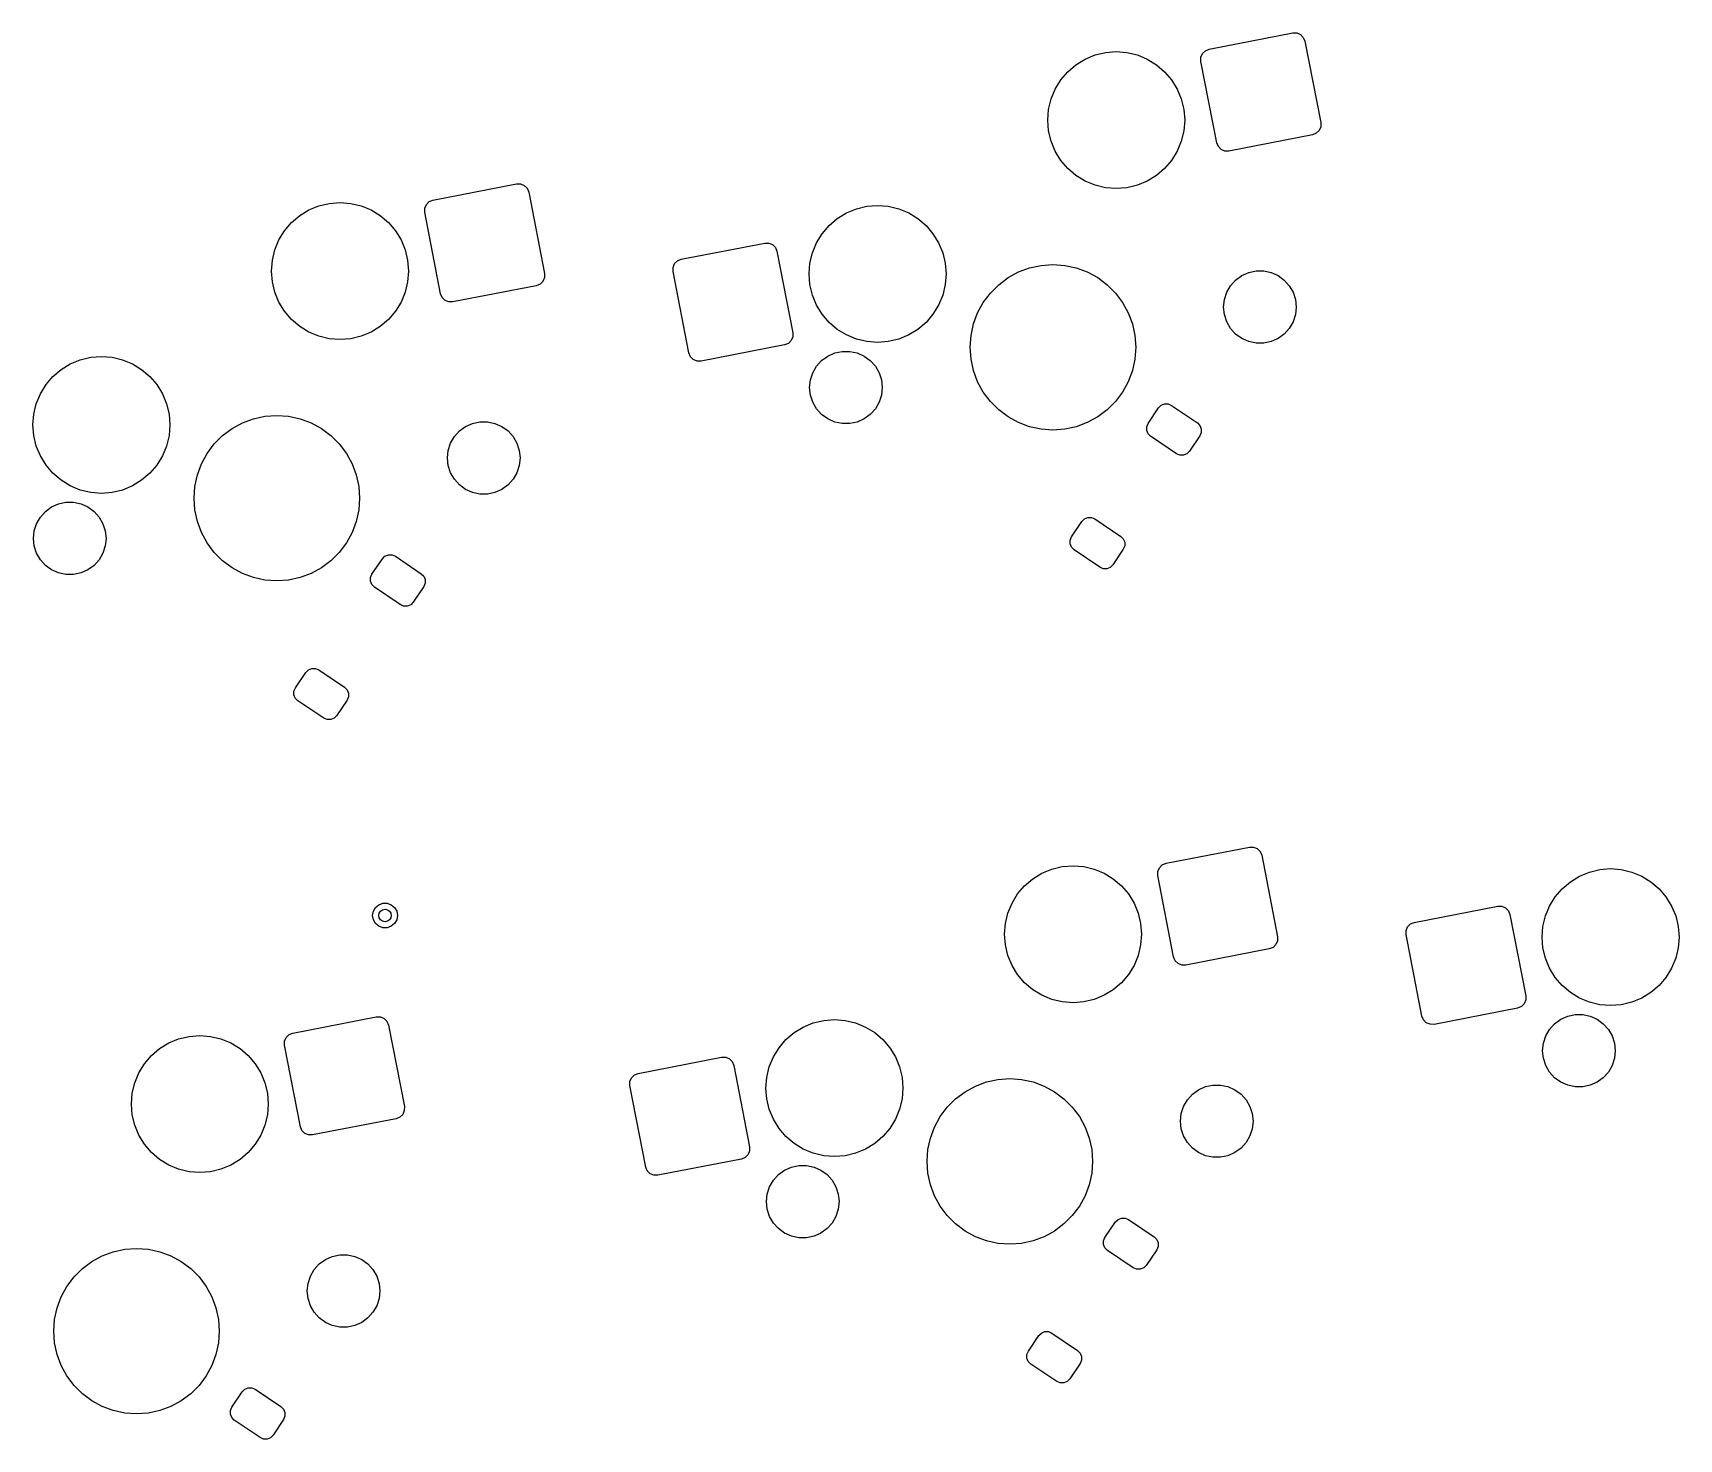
# Model space of a CAD drawing. Extents: x 101 to 518, y -308 to -134.
# Drawn here: x 349.93 to 389.59, y -274.31 to -240.44 of the extents above; entities that cross this region are included whole.
import ezdxf

# ---------------------------------------------------------------- set-up
doc = ezdxf.new("R2010")
doc.units = 0
doc.layers.add('BLACK', color=7, linetype='CONTINUOUS')

msp = doc.modelspace()

# ---------------------------------------------------------------- linework, layer by layer
at = {"layer": 'BLACK', "linetype": 'CONTINUOUS'}
for p, q in [((378.265058, -240.829944), (380.277394, -240.438786)), ((380.277394, -240.438786), (380.374938, -240.439211)), ((380.374938, -240.439211), (380.464894, -240.476933)), ((380.464894, -240.476933), (380.533567, -240.546208)), ((380.533567, -240.546208), (380.570503, -240.63649)), ((380.570503, -240.63649), (380.952121, -242.599745)), ((375.055114, -241.203893), (375.275876, -241.06861)), ((375.275876, -241.06861), (375.515082, -240.969528)), ((375.515082, -240.969528), (375.766843, -240.909085)), ((375.766843, -240.909085), (376.02496, -240.888771)), ((376.02496, -240.888771), (376.283077, -240.909085)), ((376.283077, -240.909085), (376.534838, -240.969528)), ((376.534838, -240.969528), (376.774044, -241.06861)), ((376.774044, -241.06861), (376.994806, -241.203893)), ((378.067353, -241.123053), (378.067779, -241.025509)), ((378.448971, -243.086308), (378.067353, -241.123053)), ((378.067779, -241.025509), (378.1055, -240.935553)), ((378.1055, -240.935553), (378.174776, -240.866879)), ((378.174776, -240.866879), (378.265058, -240.829944)), ((374.690082, -241.568925), (374.858234, -241.372045)), ((374.858234, -241.372045), (375.055114, -241.203893)), ((376.994806, -241.203893), (377.191686, -241.372045)), ((377.191686, -241.372045), (377.359838, -241.568925)), ((374.455717, -242.028893), (374.554799, -241.789687)), ((374.554799, -241.789687), (374.690082, -241.568925)), ((377.359838, -241.568925), (377.495121, -241.789687)), ((377.495121, -241.789687), (377.594203, -242.028893)), ((374.37496, -242.538771), (374.395274, -242.280654)), ((374.395274, -242.280654), (374.455717, -242.028893)), ((377.594203, -242.028893), (377.654646, -242.280654)), ((377.654646, -242.280654), (377.67496, -242.538771)), ((374.395274, -242.796888), (374.37496, -242.538771)), ((377.67496, -242.538771), (377.654646, -242.796888)), ((380.951695, -242.697289), (380.913974, -242.787245)), ((380.952121, -242.599745), (380.951695, -242.697289)), ((374.455717, -243.048649), (374.395274, -242.796888)), ((374.554799, -243.287855), (374.455717, -243.048649)), ((377.594203, -243.048649), (377.495121, -243.287855)), ((377.654646, -242.796888), (377.594203, -243.048649)), ((378.485907, -243.17659), (378.448971, -243.086308)), ((380.754416, -242.892854), (378.74208, -243.284012)), ((380.844698, -242.855919), (380.754416, -242.892854)), ((380.913974, -242.787245), (380.844698, -242.855919)), ((374.690082, -243.508617), (374.554799, -243.287855)), ((374.858234, -243.705497), (374.690082, -243.508617)), ((377.359838, -243.508617), (377.191686, -243.705497)), ((377.495121, -243.287855), (377.359838, -243.508617)), ((378.55458, -243.245865), (378.485907, -243.17659)), ((378.644536, -243.283587), (378.55458, -243.245865)), ((378.74208, -243.284012), (378.644536, -243.283587)), ((375.055114, -243.873649), (374.858234, -243.705497)), ((375.275876, -244.008932), (375.055114, -243.873649)), ((376.994806, -243.873649), (376.774044, -244.008932)), ((377.191686, -243.705497), (376.994806, -243.873649)), ((359.565061, -244.464856), (361.577397, -244.073698)), ((361.577397, -244.073698), (361.674941, -244.074123)), ((361.674941, -244.074123), (361.764897, -244.111845)), ((361.764897, -244.111845), (361.83357, -244.18112)), ((361.83357, -244.18112), (361.870506, -244.271402)), ((361.870506, -244.271402), (362.252124, -246.234657)), ((375.515082, -244.108014), (375.275876, -244.008932)), ((375.766843, -244.168457), (375.515082, -244.108014)), ((376.02496, -244.188771), (375.766843, -244.168457)), ((376.283077, -244.168457), (376.02496, -244.188771)), ((376.534838, -244.108014), (376.283077, -244.168457)), ((376.774044, -244.008932), (376.534838, -244.108014)), ((356.575879, -244.703522), (356.815085, -244.60444)), ((356.815085, -244.60444), (357.066846, -244.543997)), ((357.066846, -244.543997), (357.324963, -244.523683)), ((357.324963, -244.523683), (357.58308, -244.543997)), ((357.58308, -244.543997), (357.834841, -244.60444)), ((357.834841, -244.60444), (358.074047, -244.703522)), ((359.367356, -244.757965), (359.367782, -244.660421)), ((359.367782, -244.660421), (359.405503, -244.570465)), ((359.405503, -244.570465), (359.474779, -244.501791)), ((359.474779, -244.501791), (359.565061, -244.464856)), ((369.527199, -244.77358), (369.766405, -244.674498)), ((369.766405, -244.674498), (370.018166, -244.614055)), ((370.018166, -244.614055), (370.276283, -244.593741)), ((370.276283, -244.593741), (370.5344, -244.614055)), ((370.5344, -244.614055), (370.786161, -244.674498)), ((370.786161, -244.674498), (371.025367, -244.77358)), ((355.990085, -245.203837), (356.158237, -245.006957)), ((356.158237, -245.006957), (356.355117, -244.838805)), ((356.355117, -244.838805), (356.575879, -244.703522)), ((358.074047, -244.703522), (358.294809, -244.838805)), ((358.294809, -244.838805), (358.491689, -245.006957)), ((358.491689, -245.006957), (358.659841, -245.203837)), ((359.748974, -246.72122), (359.367356, -244.757965)), ((368.941405, -245.273895), (369.109557, -245.077015)), ((369.109557, -245.077015), (369.306437, -244.908863)), ((369.306437, -244.908863), (369.527199, -244.77358)), ((371.025367, -244.77358), (371.246129, -244.908863)), ((371.246129, -244.908863), (371.443009, -245.077015)), ((371.443009, -245.077015), (371.611161, -245.273895)), ((355.75572, -245.663805), (355.854802, -245.424599)), ((355.854802, -245.424599), (355.990085, -245.203837)), ((358.659841, -245.203837), (358.795124, -245.424599)), ((358.795124, -245.424599), (358.894206, -245.663805)), ((368.70704, -245.733863), (368.806122, -245.494657)), ((368.806122, -245.494657), (368.941405, -245.273895)), ((371.611161, -245.273895), (371.746444, -245.494657)), ((371.746444, -245.494657), (371.845526, -245.733863)), ((355.695277, -245.915566), (355.75572, -245.663805)), ((358.894206, -245.663805), (358.954649, -245.915566)), ((365.456545, -245.926593), (365.546827, -245.889658)), ((365.546827, -245.889658), (367.559163, -245.4985)), ((367.559163, -245.4985), (367.656707, -245.498925)), ((367.656707, -245.498925), (367.746663, -245.536647)), ((367.746663, -245.536647), (367.815336, -245.605922)), ((367.815336, -245.605922), (367.852272, -245.696204)), ((367.852272, -245.696204), (368.23389, -247.659459)), ((368.646597, -245.985624), (368.70704, -245.733863)), ((371.845526, -245.733863), (371.905969, -245.985624)), ((355.674963, -246.173683), (355.695277, -245.915566)), ((355.695277, -246.4318), (355.674963, -246.173683)), ((358.954649, -245.915566), (358.974963, -246.173683)), ((358.974963, -246.173683), (358.954649, -246.4318)), ((362.252124, -246.234657), (362.251698, -246.332201)), ((365.349122, -246.182767), (365.349548, -246.085223)), ((365.73074, -248.146022), (365.349122, -246.182767)), ((365.349548, -246.085223), (365.387269, -245.995267)), ((365.387269, -245.995267), (365.456545, -245.926593)), ((368.626283, -246.243741), (368.646597, -245.985624)), ((368.646597, -246.501858), (368.626283, -246.243741)), ((371.905969, -245.985624), (371.926283, -246.243741)), ((371.926283, -246.243741), (371.905969, -246.501858)), ((373.422953, -246.332717), (373.672641, -246.196377)), ((373.672641, -246.196377), (373.93919, -246.096959)), ((373.93919, -246.096959), (374.217175, -246.036487)), ((374.217175, -246.036487), (374.500937, -246.016192)), ((374.500937, -246.016192), (374.784699, -246.036487)), ((374.784699, -246.036487), (375.062684, -246.096959)), ((375.062684, -246.096959), (375.329233, -246.196377)), ((375.329233, -246.196377), (375.578921, -246.332717)), ((378.902114, -246.39053), (379.050103, -246.28301)), ((379.050103, -246.28301), (379.217213, -246.208608)), ((379.217213, -246.208608), (379.396141, -246.170575)), ((379.396141, -246.170575), (379.579065, -246.170575)), ((379.579065, -246.170575), (379.757993, -246.208608)), ((379.757993, -246.208608), (379.925103, -246.28301)), ((379.925103, -246.28301), (380.073092, -246.39053)), ((355.75572, -246.683561), (355.695277, -246.4318)), ((355.854802, -246.922767), (355.75572, -246.683561)), ((358.894206, -246.683561), (358.795124, -246.922767)), ((358.954649, -246.4318), (358.894206, -246.683561)), ((362.054419, -246.527766), (360.042083, -246.918924)), ((362.144701, -246.490831), (362.054419, -246.527766)), ((362.213977, -246.422157), (362.144701, -246.490831)), ((362.251698, -246.332201), (362.213977, -246.422157)), ((368.70704, -246.753619), (368.646597, -246.501858)), ((371.905969, -246.501858), (371.845526, -246.753619)), ((372.994048, -246.704365), (373.19521, -246.503203)), ((373.19521, -246.503203), (373.422953, -246.332717)), ((375.578921, -246.332717), (375.806664, -246.503203)), ((375.806664, -246.503203), (376.007826, -246.704365)), ((378.688251, -246.684887), (378.779713, -246.52647)), ((378.779713, -246.52647), (378.902114, -246.39053)), ((380.073092, -246.39053), (380.195493, -246.52647)), ((380.195493, -246.52647), (380.286955, -246.684887)), ((355.990085, -247.143529), (355.854802, -246.922767)), ((358.795124, -246.922767), (358.659841, -247.143529)), ((359.78591, -246.811502), (359.748974, -246.72122)), ((359.854583, -246.880777), (359.78591, -246.811502)), ((359.944539, -246.918499), (359.854583, -246.880777)), ((360.042083, -246.918924), (359.944539, -246.918499)), ((368.806122, -246.992825), (368.70704, -246.753619)), ((368.941405, -247.213587), (368.806122, -246.992825)), ((371.746444, -246.992825), (371.611161, -247.213587)), ((371.845526, -246.753619), (371.746444, -246.992825)), ((372.687222, -247.181796), (372.823562, -246.932108)), ((372.823562, -246.932108), (372.994048, -246.704365)), ((376.007826, -246.704365), (376.178312, -246.932108)), ((376.178312, -246.932108), (376.314652, -247.181796)), ((378.612603, -247.040782), (378.631724, -246.858859)), ((378.631724, -247.222705), (378.612603, -247.040782)), ((378.631724, -246.858859), (378.688251, -246.684887)), ((380.286955, -246.684887), (380.343482, -246.858859)), ((380.343482, -246.858859), (380.362603, -247.040782)), ((380.362603, -247.040782), (380.343482, -247.222705)), ((356.158237, -247.340409), (355.990085, -247.143529)), ((356.355117, -247.508561), (356.158237, -247.340409)), ((358.491689, -247.340409), (358.294809, -247.508561)), ((358.659841, -247.143529), (358.491689, -247.340409)), ((369.109557, -247.410467), (368.941405, -247.213587)), ((369.306437, -247.578619), (369.109557, -247.410467)), ((371.443009, -247.410467), (371.246129, -247.578619)), ((371.611161, -247.213587), (371.443009, -247.410467)), ((372.527332, -247.72633), (372.587804, -247.448345)), ((372.587804, -247.448345), (372.687222, -247.181796)), ((376.314652, -247.181796), (376.41407, -247.448345)), ((376.41407, -247.448345), (376.474542, -247.72633)), ((378.688251, -247.396677), (378.631724, -247.222705)), ((378.779713, -247.555094), (378.688251, -247.396677)), ((380.286955, -247.396677), (380.195493, -247.555094)), ((380.343482, -247.222705), (380.286955, -247.396677)), ((356.575879, -247.643844), (356.355117, -247.508561)), ((356.815085, -247.742926), (356.575879, -247.643844)), ((357.066846, -247.803369), (356.815085, -247.742926)), ((357.324963, -247.823683), (357.066846, -247.803369)), ((357.58308, -247.803369), (357.324963, -247.823683)), ((357.834841, -247.742926), (357.58308, -247.803369)), ((358.074047, -247.643844), (357.834841, -247.742926)), ((358.294809, -247.508561), (358.074047, -247.643844)), ((368.195743, -247.846959), (368.126467, -247.915633)), ((368.233464, -247.757003), (368.195743, -247.846959)), ((368.23389, -247.659459), (368.233464, -247.757003)), ((369.527199, -247.713902), (369.306437, -247.578619)), ((369.766405, -247.812984), (369.527199, -247.713902)), ((370.018166, -247.873427), (369.766405, -247.812984)), ((370.276283, -247.893741), (370.018166, -247.873427)), ((370.5344, -247.873427), (370.276283, -247.893741)), ((370.786161, -247.812984), (370.5344, -247.873427)), ((371.025367, -247.713902), (370.786161, -247.812984)), ((371.246129, -247.578619), (371.025367, -247.713902)), ((372.507037, -248.010092), (372.527332, -247.72633)), ((376.474542, -247.72633), (376.494837, -248.010092)), ((378.902114, -247.691034), (378.779713, -247.555094)), ((379.050103, -247.798554), (378.902114, -247.691034)), ((379.217213, -247.872956), (379.050103, -247.798554)), ((379.396141, -247.910989), (379.217213, -247.872956)), ((379.757993, -247.872956), (379.579065, -247.910989)), ((379.925103, -247.798554), (379.757993, -247.872956)), ((380.073092, -247.691034), (379.925103, -247.798554)), ((380.195493, -247.555094), (380.073092, -247.691034)), ((351.066408, -248.30941), (351.318169, -248.248967)), ((351.318169, -248.248967), (351.576286, -248.228653)), ((351.576286, -248.228653), (351.834403, -248.248967)), ((351.834403, -248.248967), (352.086164, -248.30941)), ((365.767676, -248.236304), (365.73074, -248.146022)), ((365.836349, -248.305579), (365.767676, -248.236304)), ((368.036185, -247.952568), (366.023849, -248.343726)), ((368.126467, -247.915633), (368.036185, -247.952568)), ((368.928782, -248.32915), (369.076771, -248.22163)), ((369.076771, -248.22163), (369.243881, -248.147228)), ((369.243881, -248.147228), (369.422809, -248.109195)), ((369.422809, -248.109195), (369.605733, -248.109195)), ((369.605733, -248.109195), (369.784661, -248.147228)), ((369.784661, -248.147228), (369.951771, -248.22163)), ((369.951771, -248.22163), (370.09976, -248.32915)), ((372.527332, -248.293854), (372.507037, -248.010092)), ((376.494837, -248.010092), (376.474542, -248.293854)), ((379.579065, -247.910989), (379.396141, -247.910989)), ((350.40956, -248.711927), (350.60644, -248.543775)), ((350.60644, -248.543775), (350.827202, -248.408492)), ((350.827202, -248.408492), (351.066408, -248.30941)), ((352.086164, -248.30941), (352.32537, -248.408492)), ((352.32537, -248.408492), (352.546132, -248.543775)), ((352.546132, -248.543775), (352.743012, -248.711927)), ((365.926305, -248.343301), (365.836349, -248.305579)), ((366.023849, -248.343726), (365.926305, -248.343301)), ((368.658392, -248.797479), (368.714919, -248.623507)), ((368.714919, -248.623507), (368.806381, -248.46509)), ((368.806381, -248.46509), (368.928782, -248.32915)), ((370.09976, -248.32915), (370.222161, -248.46509)), ((370.222161, -248.46509), (370.313623, -248.623507)), ((370.313623, -248.623507), (370.37015, -248.797479)), ((372.587804, -248.571839), (372.527332, -248.293854)), ((372.687222, -248.838388), (372.587804, -248.571839)), ((376.41407, -248.571839), (376.314652, -248.838388)), ((376.474542, -248.293854), (376.41407, -248.571839)), ((350.106125, -249.129569), (350.241408, -248.908807)), ((350.241408, -248.908807), (350.40956, -248.711927)), ((352.743012, -248.711927), (352.911164, -248.908807)), ((352.911164, -248.908807), (353.046447, -249.129569)), ((368.639271, -248.979402), (368.658392, -248.797479)), ((368.658392, -249.161325), (368.639271, -248.979402)), ((370.37015, -248.797479), (370.389271, -248.979402)), ((370.389271, -248.979402), (370.37015, -249.161325)), ((372.823562, -249.088076), (372.687222, -248.838388)), ((376.314652, -248.838388), (376.178312, -249.088076)), ((349.9466, -249.620536), (350.007043, -249.368775)), ((350.007043, -249.368775), (350.106125, -249.129569)), ((353.046447, -249.129569), (353.145529, -249.368775)), ((353.145529, -249.368775), (353.205972, -249.620536)), ((368.714919, -249.335297), (368.658392, -249.161325)), ((368.806381, -249.493714), (368.714919, -249.335297)), ((370.313623, -249.335297), (370.222161, -249.493714)), ((370.37015, -249.161325), (370.313623, -249.335297)), ((372.994048, -249.315819), (372.823562, -249.088076)), ((373.19521, -249.516981), (372.994048, -249.315819)), ((376.007826, -249.315819), (375.806664, -249.516981)), ((376.178312, -249.088076), (376.007826, -249.315819)), ((377.046244, -249.469204), (377.108592, -249.407398)), ((377.108592, -249.407398), (377.189845, -249.374156)), ((377.189845, -249.374156), (377.277635, -249.374539)), ((377.277635, -249.374539), (377.358596, -249.408489)), ((377.358596, -249.408489), (377.980374, -249.827883)), ((349.926286, -249.878653), (349.9466, -249.620536)), ((353.205972, -249.620536), (353.226286, -249.878653)), ((354.722956, -249.967629), (354.972644, -249.831289)), ((354.972644, -249.831289), (355.239193, -249.731871)), ((355.239193, -249.731871), (355.517178, -249.671399)), ((355.517178, -249.671399), (355.80094, -249.651104)), ((355.80094, -249.651104), (356.084702, -249.671399)), ((356.084702, -249.671399), (356.362687, -249.731871)), ((356.362687, -249.731871), (356.629236, -249.831289)), ((356.629236, -249.831289), (356.878924, -249.967629)), ((360.350106, -249.917922), (360.517216, -249.84352)), ((360.517216, -249.84352), (360.696144, -249.805487)), ((360.696144, -249.805487), (360.879068, -249.805487)), ((360.879068, -249.805487), (361.057996, -249.84352)), ((361.057996, -249.84352), (361.225106, -249.917922)), ((368.928782, -249.629654), (368.806381, -249.493714)), ((369.076771, -249.737174), (368.928782, -249.629654)), ((369.243881, -249.811576), (369.076771, -249.737174)), ((369.422809, -249.849609), (369.243881, -249.811576)), ((369.605733, -249.849609), (369.422809, -249.849609)), ((369.784661, -249.811576), (369.605733, -249.849609)), ((369.951771, -249.737174), (369.784661, -249.811576)), ((370.09976, -249.629654), (369.951771, -249.737174)), ((370.222161, -249.493714), (370.09976, -249.629654)), ((373.422953, -249.687467), (373.19521, -249.516981)), ((373.672641, -249.823807), (373.422953, -249.687467)), ((373.93919, -249.923225), (373.672641, -249.823807)), ((375.329233, -249.823807), (375.062684, -249.923225)), ((375.578921, -249.687467), (375.329233, -249.823807)), ((375.806664, -249.516981), (375.578921, -249.687467)), ((376.760657, -249.923231), (376.794607, -249.842271)), ((376.794607, -249.842271), (377.046244, -249.469204)), ((377.980374, -249.827883), (378.04218, -249.890231)), ((349.9466, -250.13677), (349.926286, -249.878653)), ((350.007043, -250.388531), (349.9466, -250.13677)), ((353.205972, -250.13677), (353.145529, -250.388531)), ((353.226286, -249.878653), (353.205972, -250.13677)), ((354.294051, -250.339277), (354.495213, -250.138115)), ((354.495213, -250.138115), (354.722956, -249.967629)), ((356.878924, -249.967629), (357.106667, -250.138115)), ((357.106667, -250.138115), (357.307829, -250.339277)), ((359.988254, -250.319799), (360.079716, -250.161382)), ((360.079716, -250.161382), (360.202117, -250.025442)), ((360.202117, -250.025442), (360.350106, -249.917922)), ((361.225106, -249.917922), (361.373095, -250.025442)), ((361.373095, -250.025442), (361.495496, -250.161382)), ((361.495496, -250.161382), (361.586958, -250.319799)), ((374.217175, -249.983697), (373.93919, -249.923225)), ((374.500937, -250.003992), (374.217175, -249.983697)), ((374.784699, -249.983697), (374.500937, -250.003992)), ((375.062684, -249.923225), (374.784699, -249.983697)), ((376.760274, -250.011021), (376.760657, -249.923231)), ((376.793516, -250.092275), (376.760274, -250.011021)), ((376.855322, -250.154623), (376.793516, -250.092275)), ((377.4771, -250.574017), (376.855322, -250.154623)), ((378.041089, -250.140235), (377.789452, -250.513302)), ((378.075039, -250.059275), (378.041089, -250.140235)), ((378.04218, -249.890231), (378.075422, -249.971485)), ((378.075422, -249.971485), (378.075039, -250.059275)), ((350.106125, -250.627737), (350.007043, -250.388531)), ((350.241408, -250.848499), (350.106125, -250.627737)), ((353.046447, -250.627737), (352.911164, -250.848499)), ((353.145529, -250.388531), (353.046447, -250.627737)), ((353.987225, -250.816708), (354.123565, -250.56702)), ((354.123565, -250.56702), (354.294051, -250.339277)), ((357.307829, -250.339277), (357.478315, -250.56702)), ((357.478315, -250.56702), (357.614655, -250.816708)), ((359.912606, -250.675694), (359.931727, -250.493771)), ((359.931727, -250.493771), (359.988254, -250.319799)), ((361.586958, -250.319799), (361.643485, -250.493771)), ((361.643485, -250.493771), (361.662606, -250.675694)), ((377.558061, -250.607967), (377.4771, -250.574017)), ((377.645851, -250.60835), (377.558061, -250.607967)), ((377.727104, -250.575108), (377.645851, -250.60835)), ((377.789452, -250.513302), (377.727104, -250.575108)), ((350.40956, -251.045379), (350.241408, -250.848499)), ((350.60644, -251.213531), (350.40956, -251.045379)), ((352.743012, -251.045379), (352.546132, -251.213531)), ((352.911164, -250.848499), (352.743012, -251.045379)), ((353.887807, -251.083257), (353.987225, -250.816708)), ((357.614655, -250.816708), (357.714073, -251.083257)), ((359.931727, -250.857617), (359.912606, -250.675694)), ((359.988254, -251.031589), (359.931727, -250.857617)), ((360.079716, -251.190006), (359.988254, -251.031589)), ((361.586958, -251.031589), (361.495496, -251.190006)), ((361.643485, -250.857617), (361.586958, -251.031589)), ((361.662606, -250.675694), (361.643485, -250.857617)), ((350.827202, -251.348814), (350.60644, -251.213531)), ((351.066408, -251.447896), (350.827202, -251.348814)), ((352.32537, -251.348814), (352.086164, -251.447896)), ((352.546132, -251.213531), (352.32537, -251.348814)), ((353.80704, -251.645004), (353.827335, -251.361242)), ((353.827335, -251.361242), (353.887807, -251.083257)), ((357.714073, -251.083257), (357.774545, -251.361242)), ((357.774545, -251.361242), (357.79484, -251.645004)), ((360.202117, -251.325946), (360.079716, -251.190006)), ((360.350106, -251.433466), (360.202117, -251.325946)), ((360.517216, -251.507868), (360.350106, -251.433466)), ((361.225106, -251.433466), (361.057996, -251.507868)), ((361.373095, -251.325946), (361.225106, -251.433466)), ((361.495496, -251.190006), (361.373095, -251.325946)), ((350.376774, -251.856542), (350.543884, -251.78214)), ((350.543884, -251.78214), (350.722812, -251.744107)), ((350.722812, -251.744107), (350.905736, -251.744107)), ((350.905736, -251.744107), (351.084664, -251.78214)), ((351.318169, -251.508339), (351.066408, -251.447896)), ((351.084664, -251.78214), (351.251774, -251.856542)), ((351.576286, -251.528653), (351.318169, -251.508339)), ((351.834403, -251.508339), (351.576286, -251.528653)), ((352.086164, -251.447896), (351.834403, -251.508339)), ((353.827335, -251.928766), (353.80704, -251.645004)), ((357.79484, -251.645004), (357.774545, -251.928766)), ((360.696144, -251.545901), (360.517216, -251.507868)), ((360.879068, -251.545901), (360.696144, -251.545901)), ((361.057996, -251.507868), (360.879068, -251.545901)), ((350.014922, -252.258419), (350.106384, -252.100002)), ((350.106384, -252.100002), (350.228785, -251.964062)), ((350.228785, -251.964062), (350.376774, -251.856542)), ((351.251774, -251.856542), (351.399763, -251.964062)), ((351.399763, -251.964062), (351.522164, -252.100002)), ((351.522164, -252.100002), (351.613626, -252.258419)), ((353.887807, -252.206751), (353.827335, -251.928766)), ((353.987225, -252.4733), (353.887807, -252.206751)), ((357.714073, -252.206751), (357.614655, -252.4733)), ((357.774545, -251.928766), (357.714073, -252.206751)), ((374.949271, -252.578095), (375.200908, -252.205028)), ((375.200908, -252.205028), (375.263256, -252.143222)), ((375.263256, -252.143222), (375.344509, -252.10998)), ((375.344509, -252.10998), (375.432299, -252.110363)), ((375.432299, -252.110363), (375.51326, -252.144313)), ((375.51326, -252.144313), (376.135038, -252.563707)), ((349.939274, -252.614314), (349.958395, -252.432391)), ((349.958395, -252.796237), (349.939274, -252.614314)), ((349.958395, -252.432391), (350.014922, -252.258419)), ((351.613626, -252.258419), (351.670153, -252.432391)), ((351.670153, -252.432391), (351.689274, -252.614314)), ((351.689274, -252.614314), (351.670153, -252.796237)), ((354.123565, -252.722988), (353.987225, -252.4733)), ((357.614655, -252.4733), (357.478315, -252.722988)), ((374.915321, -252.659055), (374.949271, -252.578095)), ((376.135038, -252.563707), (376.196844, -252.626055)), ((376.196844, -252.626055), (376.230086, -252.707309)), ((350.014922, -252.970209), (349.958395, -252.796237)), ((350.106384, -253.128626), (350.014922, -252.970209)), ((351.613626, -252.970209), (351.522164, -253.128626)), ((351.670153, -252.796237), (351.613626, -252.970209)), ((354.294051, -252.950731), (354.123565, -252.722988)), ((354.495213, -253.151893), (354.294051, -252.950731)), ((357.307829, -252.950731), (357.106667, -253.151893)), ((357.478315, -252.722988), (357.307829, -252.950731)), ((358.408594, -253.042309), (358.489847, -253.009067)), ((358.489847, -253.009067), (358.577637, -253.00945)), ((358.577637, -253.00945), (358.658598, -253.0434)), ((374.914938, -252.746845), (374.915321, -252.659055)), ((374.94818, -252.828099), (374.914938, -252.746845)), ((375.009986, -252.890447), (374.94818, -252.828099)), ((375.631764, -253.309841), (375.009986, -252.890447)), ((376.195753, -252.876059), (375.944116, -253.249126)), ((376.229703, -252.795099), (376.195753, -252.876059)), ((376.230086, -252.707309), (376.229703, -252.795099)), ((350.228785, -253.264566), (350.106384, -253.128626)), ((350.376774, -253.372086), (350.228785, -253.264566)), ((350.543884, -253.446488), (350.376774, -253.372086)), ((351.251774, -253.372086), (351.084664, -253.446488)), ((351.399763, -253.264566), (351.251774, -253.372086)), ((351.522164, -253.128626), (351.399763, -253.264566)), ((354.722956, -253.322379), (354.495213, -253.151893)), ((354.972644, -253.458719), (354.722956, -253.322379)), ((356.878924, -253.322379), (356.629236, -253.458719)), ((357.106667, -253.151893), (356.878924, -253.322379)), ((358.094609, -253.477182), (358.346246, -253.104115)), ((358.346246, -253.104115), (358.408594, -253.042309)), ((358.658598, -253.0434), (359.280376, -253.462794)), ((375.712725, -253.343791), (375.631764, -253.309841)), ((375.800515, -253.344174), (375.712725, -253.343791)), ((375.881768, -253.310932), (375.800515, -253.344174)), ((375.944116, -253.249126), (375.881768, -253.310932)), ((350.722812, -253.484521), (350.543884, -253.446488)), ((350.905736, -253.484521), (350.722812, -253.484521)), ((351.084664, -253.446488), (350.905736, -253.484521)), ((355.239193, -253.558137), (354.972644, -253.458719)), ((355.517178, -253.618609), (355.239193, -253.558137)), ((355.80094, -253.638904), (355.517178, -253.618609)), ((356.084702, -253.618609), (355.80094, -253.638904)), ((356.362687, -253.558137), (356.084702, -253.618609)), ((356.629236, -253.458719), (356.362687, -253.558137)), ((358.060276, -253.645932), (358.060659, -253.558142)), ((358.093518, -253.727186), (358.060276, -253.645932)), ((358.060659, -253.558142), (358.094609, -253.477182)), ((358.155324, -253.789534), (358.093518, -253.727186)), ((358.777102, -254.208928), (358.155324, -253.789534)), ((359.341091, -253.775146), (359.089454, -254.148213)), ((359.280376, -253.462794), (359.342182, -253.525142)), ((359.375041, -253.694186), (359.341091, -253.775146)), ((359.342182, -253.525142), (359.375424, -253.606396)), ((359.375424, -253.606396), (359.375041, -253.694186)), ((358.858063, -254.242878), (358.777102, -254.208928)), ((359.027106, -254.210019), (358.945853, -254.243261)), ((359.089454, -254.148213), (359.027106, -254.210019)), ((358.945853, -254.243261), (358.858063, -254.242878)), ((356.50091, -255.839939), (356.563258, -255.778133)), ((356.563258, -255.778133), (356.644511, -255.744891)), ((356.644511, -255.744891), (356.732301, -255.745274)), ((356.732301, -255.745274), (356.813262, -255.779224)), ((356.813262, -255.779224), (357.43504, -256.198618)), ((356.249273, -256.213006), (356.50091, -255.839939)), ((357.43504, -256.198618), (357.496846, -256.260966)), ((356.21494, -256.381756), (356.215323, -256.293966)), ((356.248182, -256.46301), (356.21494, -256.381756)), ((356.215323, -256.293966), (356.249273, -256.213006)), ((356.309988, -256.525358), (356.248182, -256.46301)), ((356.931766, -256.944752), (356.309988, -256.525358)), ((357.495755, -256.51097), (357.244118, -256.884037)), ((357.529705, -256.43001), (357.495755, -256.51097)), ((357.496846, -256.260966), (357.530088, -256.34222)), ((357.530088, -256.34222), (357.529705, -256.43001)), ((357.012727, -256.978702), (356.931766, -256.944752)), ((357.100517, -256.979085), (357.012727, -256.978702)), ((357.18177, -256.945843), (357.100517, -256.979085)), ((357.244118, -256.884037), (357.18177, -256.945843)), ((377.22497, -260.43867), (379.237306, -260.047512)), ((379.237306, -260.047512), (379.33485, -260.047937)), ((379.33485, -260.047937), (379.424806, -260.085659)), ((379.424806, -260.085659), (379.493479, -260.154934)), ((379.493479, -260.154934), (379.530415, -260.245216)), ((374.474994, -260.578254), (374.726755, -260.517811)), ((374.726755, -260.517811), (374.984872, -260.497497)), ((374.984872, -260.497497), (375.242989, -260.517811)), ((375.242989, -260.517811), (375.49475, -260.578254)), ((377.027691, -260.634235), (377.065412, -260.544279)), ((377.065412, -260.544279), (377.134688, -260.475605)), ((377.134688, -260.475605), (377.22497, -260.43867)), ((379.530415, -260.245216), (379.912033, -262.208471)), ((373.818146, -260.980771), (374.015026, -260.812619)), ((374.015026, -260.812619), (374.235788, -260.677336)), ((374.235788, -260.677336), (374.474994, -260.578254)), ((375.49475, -260.578254), (375.733956, -260.677336)), ((375.733956, -260.677336), (375.954718, -260.812619)), ((375.954718, -260.812619), (376.151598, -260.980771)), ((377.027265, -260.731779), (377.027691, -260.634235)), ((377.408883, -262.695034), (377.027265, -260.731779)), ((386.769467, -261.05083), (386.966347, -260.882678)), ((386.966347, -260.882678), (387.187109, -260.747395)), ((387.187109, -260.747395), (387.426315, -260.648313)), ((387.426315, -260.648313), (387.678076, -260.58787)), ((387.678076, -260.58787), (387.936193, -260.567556)), ((387.936193, -260.567556), (388.19431, -260.58787)), ((388.19431, -260.58787), (388.446071, -260.648313)), ((388.446071, -260.648313), (388.685277, -260.747395)), ((388.685277, -260.747395), (388.906039, -260.882678)), ((388.906039, -260.882678), (389.102919, -261.05083)), ((373.514711, -261.398413), (373.649994, -261.177651)), ((373.649994, -261.177651), (373.818146, -260.980771)), ((376.151598, -260.980771), (376.31975, -261.177651)), ((376.31975, -261.177651), (376.455033, -261.398413)), ((386.466032, -261.468472), (386.601315, -261.24771)), ((386.601315, -261.24771), (386.769467, -261.05083)), ((389.102919, -261.05083), (389.271071, -261.24771)), ((389.271071, -261.24771), (389.406354, -261.468472)), ((358.10974, -261.696311), (358.127832, -261.593705)), ((358.127832, -261.798917), (358.10974, -261.696311)), ((358.127832, -261.593705), (358.179927, -261.503475)), ((358.179927, -261.503475), (358.25974, -261.436503)), ((358.25974, -261.436503), (358.357646, -261.400869)), ((358.357646, -261.400869), (358.461834, -261.400869)), ((358.461834, -261.400869), (358.55974, -261.436503)), ((358.55974, -261.436503), (358.639553, -261.503475)), ((358.639553, -261.503475), (358.691648, -261.593705)), ((358.691648, -261.593705), (358.70974, -261.696311)), ((358.70974, -261.696311), (358.691648, -261.798917)), ((373.355186, -261.88938), (373.415629, -261.637619)), ((373.415629, -261.637619), (373.514711, -261.398413)), ((376.455033, -261.398413), (376.554115, -261.637619)), ((376.554115, -261.637619), (376.614558, -261.88938)), ((383.206737, -261.863473), (385.219073, -261.472315)), ((385.219073, -261.472315), (385.316617, -261.47274)), ((385.316617, -261.47274), (385.406573, -261.510462)), ((385.406573, -261.510462), (385.475246, -261.579737)), ((385.475246, -261.579737), (385.512182, -261.670019)), ((385.512182, -261.670019), (385.8938, -263.633274)), ((386.306507, -261.959439), (386.36695, -261.707678)), ((386.36695, -261.707678), (386.466032, -261.468472)), ((389.406354, -261.468472), (389.505436, -261.707678)), ((389.505436, -261.707678), (389.565879, -261.959439)), ((358.179927, -261.889147), (358.127832, -261.798917)), ((358.25974, -261.956119), (358.179927, -261.889147)), ((358.357646, -261.991753), (358.25974, -261.956119)), ((358.461834, -261.991753), (358.357646, -261.991753)), ((358.55974, -261.956119), (358.461834, -261.991753)), ((358.639553, -261.889147), (358.55974, -261.956119)), ((358.691648, -261.798917), (358.639553, -261.889147)), ((373.334872, -262.147497), (373.355186, -261.88938)), ((373.355186, -262.405614), (373.334872, -262.147497)), ((376.614558, -261.88938), (376.634872, -262.147497)), ((376.634872, -262.147497), (376.614558, -262.405614)), ((383.009032, -262.156582), (383.009458, -262.059038)), ((383.009458, -262.059038), (383.047179, -261.969082)), ((383.047179, -261.969082), (383.116455, -261.900408)), ((383.116455, -261.900408), (383.206737, -261.863473)), ((386.286193, -262.217556), (386.306507, -261.959439)), ((389.565879, -261.959439), (389.586193, -262.217556)), ((373.415629, -262.657375), (373.355186, -262.405614)), ((376.614558, -262.405614), (376.554115, -262.657375)), ((379.714328, -262.50158), (377.701992, -262.892738)), ((379.80461, -262.464645), (379.714328, -262.50158)), ((379.873886, -262.395971), (379.80461, -262.464645)), ((379.911607, -262.306015), (379.873886, -262.395971)), ((379.912033, -262.208471), (379.911607, -262.306015)), ((383.39065, -264.119837), (383.009032, -262.156582)), ((386.306507, -262.475673), (386.286193, -262.217556)), ((386.36695, -262.727434), (386.306507, -262.475673)), ((389.565879, -262.475673), (389.505436, -262.727434)), ((389.586193, -262.217556), (389.565879, -262.475673)), ((373.514711, -262.896581), (373.415629, -262.657375)), ((373.649994, -263.117343), (373.514711, -262.896581)), ((376.455033, -262.896581), (376.31975, -263.117343)), ((376.554115, -262.657375), (376.455033, -262.896581)), ((377.445819, -262.785316), (377.408883, -262.695034)), ((377.514492, -262.854591), (377.445819, -262.785316)), ((377.604448, -262.892313), (377.514492, -262.854591)), ((377.701992, -262.892738), (377.604448, -262.892313)), ((386.466032, -262.96664), (386.36695, -262.727434)), ((389.505436, -262.727434), (389.406354, -262.96664)), ((373.818146, -263.314223), (373.649994, -263.117343)), ((374.015026, -263.482375), (373.818146, -263.314223)), ((376.151598, -263.314223), (375.954718, -263.482375)), ((376.31975, -263.117343), (376.151598, -263.314223)), ((386.601315, -263.187402), (386.466032, -262.96664)), ((386.769467, -263.384282), (386.601315, -263.187402)), ((389.271071, -263.187402), (389.102919, -263.384282)), ((389.406354, -262.96664), (389.271071, -263.187402)), ((374.235788, -263.617658), (374.015026, -263.482375)), ((374.474994, -263.71674), (374.235788, -263.617658)), ((374.726755, -263.777183), (374.474994, -263.71674)), ((375.49475, -263.71674), (375.242989, -263.777183)), ((375.733956, -263.617658), (375.49475, -263.71674)), ((375.954718, -263.482375), (375.733956, -263.617658)), ((385.893374, -263.730818), (385.855653, -263.820774)), ((385.8938, -263.633274), (385.893374, -263.730818)), ((386.966347, -263.552434), (386.769467, -263.384282)), ((387.187109, -263.687717), (386.966347, -263.552434)), ((387.426315, -263.786799), (387.187109, -263.687717)), ((388.685277, -263.687717), (388.446071, -263.786799)), ((388.906039, -263.552434), (388.685277, -263.687717)), ((389.102919, -263.384282), (388.906039, -263.552434)), ((374.984872, -263.797497), (374.726755, -263.777183)), ((375.242989, -263.777183), (374.984872, -263.797497)), ((383.427586, -264.210119), (383.39065, -264.119837)), ((385.696095, -263.926383), (383.683759, -264.317541)), ((385.786377, -263.889448), (385.696095, -263.926383)), ((385.855653, -263.820774), (385.786377, -263.889448)), ((386.736681, -264.195445), (386.903791, -264.121043)), ((386.903791, -264.121043), (387.082719, -264.08301)), ((387.082719, -264.08301), (387.265643, -264.08301)), ((387.265643, -264.08301), (387.444571, -264.121043)), ((387.678076, -263.847242), (387.426315, -263.786799)), ((387.444571, -264.121043), (387.611681, -264.195445)), ((387.936193, -263.867556), (387.678076, -263.847242)), ((388.19431, -263.847242), (387.936193, -263.867556)), ((388.446071, -263.786799), (388.19431, -263.847242)), ((356.097191, -264.56488), (356.187473, -264.527945)), ((356.187473, -264.527945), (358.199809, -264.136787)), ((358.199809, -264.136787), (358.297353, -264.137212)), ((358.297353, -264.137212), (358.387309, -264.174934)), ((358.387309, -264.174934), (358.455982, -264.244209)), ((358.455982, -264.244209), (358.492918, -264.334491)), ((358.492918, -264.334491), (358.874536, -266.297746)), ((368.069469, -264.685741), (368.266349, -264.517589)), ((368.266349, -264.517589), (368.487111, -264.382306)), ((368.487111, -264.382306), (368.726317, -264.283224)), ((368.726317, -264.283224), (368.978078, -264.222781)), ((368.978078, -264.222781), (369.236195, -264.202467)), ((369.236195, -264.202467), (369.494312, -264.222781)), ((369.494312, -264.222781), (369.746073, -264.283224)), ((369.746073, -264.283224), (369.985279, -264.382306)), ((369.985279, -264.382306), (370.206041, -264.517589)), ((370.206041, -264.517589), (370.402921, -264.685741)), ((383.496259, -264.279394), (383.427586, -264.210119)), ((383.586215, -264.317116), (383.496259, -264.279394)), ((383.683759, -264.317541), (383.586215, -264.317116)), ((386.374829, -264.597322), (386.466291, -264.438905)), ((386.466291, -264.438905), (386.588692, -264.302965)), ((386.588692, -264.302965), (386.736681, -264.195445)), ((387.611681, -264.195445), (387.75967, -264.302965)), ((387.75967, -264.302965), (387.882071, -264.438905)), ((387.882071, -264.438905), (387.973533, -264.597322)), ((352.780649, -265.070046), (352.977529, -264.901894)), ((352.977529, -264.901894), (353.198291, -264.766611)), ((353.198291, -264.766611), (353.437497, -264.667529)), ((353.437497, -264.667529), (353.689258, -264.607086)), ((353.689258, -264.607086), (353.947375, -264.586772)), ((353.947375, -264.586772), (354.205492, -264.607086)), ((354.205492, -264.607086), (354.457253, -264.667529)), ((354.457253, -264.667529), (354.696459, -264.766611)), ((354.696459, -264.766611), (354.917221, -264.901894)), ((354.917221, -264.901894), (355.114101, -265.070046)), ((355.989768, -264.821054), (355.990194, -264.72351)), ((356.371386, -266.784309), (355.989768, -264.821054)), ((355.990194, -264.72351), (356.027915, -264.633554)), ((356.027915, -264.633554), (356.097191, -264.56488)), ((367.766034, -265.103383), (367.901317, -264.882621)), ((367.901317, -264.882621), (368.069469, -264.685741)), ((370.402921, -264.685741), (370.571073, -264.882621)), ((370.571073, -264.882621), (370.706356, -265.103383)), ((386.299181, -264.953217), (386.318302, -264.771294)), ((386.318302, -264.771294), (386.374829, -264.597322)), ((387.973533, -264.597322), (388.03006, -264.771294)), ((388.03006, -264.771294), (388.049181, -264.953217)), ((352.477214, -265.487688), (352.612497, -265.266926)), ((352.612497, -265.266926), (352.780649, -265.070046)), ((355.114101, -265.070046), (355.282253, -265.266926)), ((355.282253, -265.266926), (355.417536, -265.487688)), ((364.506739, -265.498384), (366.519075, -265.107226)), ((366.519075, -265.107226), (366.616619, -265.107651)), ((366.616619, -265.107651), (366.706575, -265.145373)), ((366.706575, -265.145373), (366.775248, -265.214648)), ((366.775248, -265.214648), (366.812184, -265.30493)), ((366.812184, -265.30493), (367.193802, -267.268185)), ((367.666952, -265.342589), (367.766034, -265.103383)), ((370.706356, -265.103383), (370.805438, -265.342589)), ((386.318302, -265.13514), (386.299181, -264.953217)), ((386.374829, -265.309112), (386.318302, -265.13514)), ((386.466291, -265.467529), (386.374829, -265.309112)), ((387.973533, -265.309112), (387.882071, -265.467529)), ((388.03006, -265.13514), (387.973533, -265.309112)), ((388.049181, -264.953217), (388.03006, -265.13514)), ((352.378132, -265.726894), (352.477214, -265.487688)), ((355.417536, -265.487688), (355.516618, -265.726894)), ((364.309034, -265.791493), (364.30946, -265.693949)), ((364.30946, -265.693949), (364.347181, -265.603993)), ((364.347181, -265.603993), (364.416457, -265.535319)), ((364.416457, -265.535319), (364.506739, -265.498384)), ((367.586195, -265.852467), (367.606509, -265.59435)), ((367.606509, -265.59435), (367.666952, -265.342589)), ((370.805438, -265.342589), (370.865881, -265.59435)), ((370.865881, -265.59435), (370.886195, -265.852467)), ((372.632553, -265.805103), (372.899102, -265.705685)), ((372.899102, -265.705685), (373.177087, -265.645213)), ((373.177087, -265.645213), (373.460849, -265.624918)), ((373.460849, -265.624918), (373.744611, -265.645213)), ((373.744611, -265.645213), (374.022596, -265.705685)), ((374.022596, -265.705685), (374.289145, -265.805103)), ((386.588692, -265.603469), (386.466291, -265.467529)), ((386.736681, -265.710989), (386.588692, -265.603469)), ((386.903791, -265.785391), (386.736681, -265.710989)), ((387.611681, -265.710989), (387.444571, -265.785391)), ((387.75967, -265.603469), (387.611681, -265.710989)), ((387.882071, -265.467529), (387.75967, -265.603469)), ((352.297375, -266.236772), (352.317689, -265.978655)), ((352.317689, -265.978655), (352.378132, -265.726894)), ((355.516618, -265.726894), (355.577061, -265.978655)), ((355.577061, -265.978655), (355.597375, -266.236772)), ((364.690652, -267.754748), (364.309034, -265.791493)), ((367.606509, -266.110584), (367.586195, -265.852467)), ((367.666952, -266.362345), (367.606509, -266.110584)), ((370.865881, -266.110584), (370.805438, -266.362345)), ((370.886195, -265.852467), (370.865881, -266.110584)), ((371.95396, -266.313091), (372.155122, -266.111929)), ((372.155122, -266.111929), (372.382865, -265.941443)), ((372.382865, -265.941443), (372.632553, -265.805103)), ((374.289145, -265.805103), (374.538833, -265.941443)), ((374.538833, -265.941443), (374.766576, -266.111929)), ((374.766576, -266.111929), (374.967738, -266.313091)), ((377.739625, -266.135196), (377.862026, -265.999256)), ((377.862026, -265.999256), (378.010015, -265.891736)), ((378.010015, -265.891736), (378.177125, -265.817334)), ((378.177125, -265.817334), (378.356053, -265.779301)), ((378.356053, -265.779301), (378.538977, -265.779301)), ((378.538977, -265.779301), (378.717905, -265.817334)), ((378.717905, -265.817334), (378.885015, -265.891736)), ((378.885015, -265.891736), (379.033004, -265.999256)), ((379.033004, -265.999256), (379.155405, -266.135196)), ((387.082719, -265.823424), (386.903791, -265.785391)), ((387.265643, -265.823424), (387.082719, -265.823424)), ((387.444571, -265.785391), (387.265643, -265.823424)), ((352.317689, -266.494889), (352.297375, -266.236772)), ((352.378132, -266.74665), (352.317689, -266.494889)), ((355.577061, -266.494889), (355.516618, -266.74665)), ((355.597375, -266.236772), (355.577061, -266.494889)), ((358.836389, -266.485246), (358.767113, -266.55392)), ((358.87411, -266.39529), (358.836389, -266.485246)), ((358.874536, -266.297746), (358.87411, -266.39529)), ((367.766034, -266.601551), (367.666952, -266.362345)), ((370.805438, -266.362345), (370.706356, -266.601551)), ((371.783474, -266.540834), (371.95396, -266.313091)), ((374.967738, -266.313091), (375.138224, -266.540834)), ((377.572515, -266.649508), (377.591636, -266.467585)), ((377.591636, -266.467585), (377.648163, -266.293613)), ((377.648163, -266.293613), (377.739625, -266.135196)), ((379.155405, -266.135196), (379.246867, -266.293613)), ((379.246867, -266.293613), (379.303394, -266.467585)), ((379.303394, -266.467585), (379.322515, -266.649508)), ((352.477214, -266.985856), (352.378132, -266.74665)), ((355.516618, -266.74665), (355.417536, -266.985856)), ((356.408322, -266.874591), (356.371386, -266.784309)), ((356.476995, -266.943866), (356.408322, -266.874591)), ((358.676831, -266.590855), (356.664495, -266.982013)), ((358.767113, -266.55392), (358.676831, -266.590855)), ((367.901317, -266.822313), (367.766034, -266.601551)), ((368.069469, -267.019193), (367.901317, -266.822313)), ((370.571073, -266.822313), (370.402921, -267.019193)), ((370.706356, -266.601551), (370.571073, -266.822313)), ((371.547716, -267.057071), (371.647134, -266.790522)), ((371.647134, -266.790522), (371.783474, -266.540834)), ((375.138224, -266.540834), (375.274564, -266.790522)), ((375.274564, -266.790522), (375.373982, -267.057071)), ((377.591636, -266.831431), (377.572515, -266.649508)), ((377.648163, -267.005403), (377.591636, -266.831431)), ((379.303394, -266.831431), (379.246867, -267.005403)), ((379.322515, -266.649508), (379.303394, -266.831431)), ((352.612497, -267.206618), (352.477214, -266.985856)), ((352.780649, -267.403498), (352.612497, -267.206618)), ((355.282253, -267.206618), (355.114101, -267.403498)), ((355.417536, -266.985856), (355.282253, -267.206618)), ((356.566951, -266.981588), (356.476995, -266.943866)), ((356.664495, -266.982013), (356.566951, -266.981588)), ((367.193802, -267.268185), (367.193376, -267.365729)), ((368.266349, -267.187345), (368.069469, -267.019193)), ((368.487111, -267.322628), (368.266349, -267.187345)), ((370.206041, -267.187345), (369.985279, -267.322628)), ((370.402921, -267.019193), (370.206041, -267.187345)), ((371.487244, -267.335056), (371.547716, -267.057071)), ((375.373982, -267.057071), (375.434454, -267.335056)), ((377.739625, -267.16382), (377.648163, -267.005403)), ((377.862026, -267.29976), (377.739625, -267.16382)), ((378.010015, -267.40728), (377.862026, -267.29976)), ((379.033004, -267.29976), (378.885015, -267.40728)), ((379.155405, -267.16382), (379.033004, -267.29976)), ((379.246867, -267.005403), (379.155405, -267.16382)), ((352.977529, -267.57165), (352.780649, -267.403498)), ((353.198291, -267.706933), (352.977529, -267.57165)), ((354.917221, -267.57165), (354.696459, -267.706933)), ((355.114101, -267.403498), (354.917221, -267.57165)), ((366.996097, -267.561294), (364.983761, -267.952452)), ((367.086379, -267.524359), (366.996097, -267.561294)), ((367.155655, -267.455685), (367.086379, -267.524359)), ((367.193376, -267.365729), (367.155655, -267.455685)), ((368.726317, -267.42171), (368.487111, -267.322628)), ((368.978078, -267.482153), (368.726317, -267.42171)), ((369.236195, -267.502467), (368.978078, -267.482153)), ((369.494312, -267.482153), (369.236195, -267.502467)), ((369.746073, -267.42171), (369.494312, -267.482153)), ((369.985279, -267.322628), (369.746073, -267.42171)), ((371.466949, -267.618818), (371.487244, -267.335056)), ((371.487244, -267.90258), (371.466949, -267.618818)), ((375.434454, -267.335056), (375.454749, -267.618818)), ((375.454749, -267.618818), (375.434454, -267.90258)), ((378.177125, -267.481682), (378.010015, -267.40728)), ((378.356053, -267.519715), (378.177125, -267.481682)), ((378.538977, -267.519715), (378.356053, -267.519715)), ((378.717905, -267.481682), (378.538977, -267.519715)), ((378.885015, -267.40728), (378.717905, -267.481682)), ((353.437497, -267.806015), (353.198291, -267.706933)), ((353.689258, -267.866458), (353.437497, -267.806015)), ((353.947375, -267.886772), (353.689258, -267.866458)), ((354.205492, -267.866458), (353.947375, -267.886772)), ((354.457253, -267.806015), (354.205492, -267.866458)), ((354.696459, -267.706933), (354.457253, -267.806015)), ((364.727588, -267.84503), (364.690652, -267.754748)), ((364.796261, -267.914305), (364.727588, -267.84503)), ((364.886217, -267.952027), (364.796261, -267.914305)), ((364.983761, -267.952452), (364.886217, -267.952027)), ((367.674831, -268.232233), (367.766293, -268.073816)), ((367.766293, -268.073816), (367.888694, -267.937876)), ((367.888694, -267.937876), (368.036683, -267.830356)), ((368.036683, -267.830356), (368.203793, -267.755954)), ((368.203793, -267.755954), (368.382721, -267.717921)), ((368.382721, -267.717921), (368.565645, -267.717921)), ((368.565645, -267.717921), (368.744573, -267.755954)), ((368.744573, -267.755954), (368.911683, -267.830356)), ((368.911683, -267.830356), (369.059672, -267.937876)), ((369.059672, -267.937876), (369.182073, -268.073816)), ((369.182073, -268.073816), (369.273535, -268.232233)), ((371.547716, -268.180565), (371.487244, -267.90258)), ((375.434454, -267.90258), (375.373982, -268.180565)), ((367.599183, -268.588128), (367.618304, -268.406205)), ((367.618304, -268.406205), (367.674831, -268.232233)), ((369.273535, -268.232233), (369.330062, -268.406205)), ((369.330062, -268.406205), (369.349183, -268.588128)), ((371.647134, -268.447114), (371.547716, -268.180565)), ((371.783474, -268.696802), (371.647134, -268.447114)), ((375.274564, -268.447114), (375.138224, -268.696802)), ((375.373982, -268.180565), (375.274564, -268.447114)), ((367.618304, -268.770051), (367.599183, -268.588128)), ((367.674831, -268.944023), (367.618304, -268.770051)), ((369.330062, -268.770051), (369.273535, -268.944023)), ((369.349183, -268.588128), (369.330062, -268.770051)), ((371.95396, -268.924545), (371.783474, -268.696802)), ((375.138224, -268.696802), (374.967738, -268.924545)), ((367.766293, -269.10244), (367.674831, -268.944023)), ((367.888694, -269.23838), (367.766293, -269.10244)), ((368.036683, -269.3459), (367.888694, -269.23838)), ((369.059672, -269.23838), (368.911683, -269.3459)), ((369.182073, -269.10244), (369.059672, -269.23838)), ((369.273535, -268.944023), (369.182073, -269.10244)), ((372.155122, -269.125707), (371.95396, -268.924545)), ((372.382865, -269.296193), (372.155122, -269.125707)), ((374.766576, -269.125707), (374.538833, -269.296193)), ((374.967738, -268.924545), (374.766576, -269.125707)), ((375.754518, -269.450997), (376.006155, -269.07793)), ((376.006155, -269.07793), (376.068503, -269.016124)), ((376.068503, -269.016124), (376.149756, -268.982882)), ((376.149756, -268.982882), (376.237546, -268.983265)), ((376.237546, -268.983265), (376.318507, -269.017215)), ((376.318507, -269.017215), (376.940285, -269.436609)), ((368.203793, -269.420302), (368.036683, -269.3459)), ((368.382721, -269.458335), (368.203793, -269.420302)), ((368.565645, -269.458335), (368.382721, -269.458335)), ((368.744573, -269.420302), (368.565645, -269.458335)), ((368.911683, -269.3459), (368.744573, -269.420302)), ((372.632553, -269.432533), (372.382865, -269.296193)), ((372.899102, -269.531951), (372.632553, -269.432533)), ((373.177087, -269.592423), (372.899102, -269.531951)), ((373.460849, -269.612718), (373.177087, -269.592423)), ((373.744611, -269.592423), (373.460849, -269.612718)), ((374.022596, -269.531951), (373.744611, -269.592423)), ((374.289145, -269.432533), (374.022596, -269.531951)), ((374.538833, -269.296193), (374.289145, -269.432533)), ((375.720185, -269.619747), (375.720568, -269.531957)), ((375.753427, -269.701001), (375.720185, -269.619747)), ((375.720568, -269.531957), (375.754518, -269.450997)), ((376.940285, -269.436609), (377.002091, -269.498957)), ((377.03495, -269.668001), (377.001, -269.748961)), ((377.002091, -269.498957), (377.035333, -269.580211)), ((377.035333, -269.580211), (377.03495, -269.668001)), ((351.117625, -270.201204), (351.345368, -270.030718)), ((351.345368, -270.030718), (351.595056, -269.894378)), ((351.595056, -269.894378), (351.861605, -269.79496)), ((351.861605, -269.79496), (352.13959, -269.734488)), ((352.13959, -269.734488), (352.423352, -269.714193)), ((352.423352, -269.714193), (352.707114, -269.734488)), ((352.707114, -269.734488), (352.985099, -269.79496)), ((352.985099, -269.79496), (353.251648, -269.894378)), ((353.251648, -269.894378), (353.501336, -270.030718)), ((353.501336, -270.030718), (353.729079, -270.201204)), ((356.824529, -270.088531), (356.972518, -269.981011)), ((356.972518, -269.981011), (357.139628, -269.906609)), ((357.139628, -269.906609), (357.318556, -269.868576)), ((357.318556, -269.868576), (357.50148, -269.868576)), ((357.50148, -269.868576), (357.680408, -269.906609)), ((357.680408, -269.906609), (357.847518, -269.981011)), ((357.847518, -269.981011), (357.995507, -270.088531)), ((375.815233, -269.763349), (375.753427, -269.701001)), ((376.437011, -270.182743), (375.815233, -269.763349)), ((377.001, -269.748961), (376.749363, -270.122028)), ((350.745977, -270.630109), (350.916463, -270.402366)), ((350.916463, -270.402366), (351.117625, -270.201204)), ((353.729079, -270.201204), (353.930241, -270.402366)), ((353.930241, -270.402366), (354.100727, -270.630109)), ((356.554139, -270.55686), (356.610666, -270.382888)), ((356.610666, -270.382888), (356.702128, -270.224471)), ((356.702128, -270.224471), (356.824529, -270.088531)), ((357.995507, -270.088531), (358.117908, -270.224471)), ((358.117908, -270.224471), (358.20937, -270.382888)), ((358.20937, -270.382888), (358.265897, -270.55686)), ((376.517972, -270.216693), (376.437011, -270.182743)), ((376.605762, -270.217076), (376.517972, -270.216693)), ((376.687015, -270.183834), (376.605762, -270.217076)), ((376.749363, -270.122028), (376.687015, -270.183834)), ((350.609637, -270.879797), (350.745977, -270.630109)), ((354.100727, -270.630109), (354.237067, -270.879797)), ((356.535018, -270.738783), (356.554139, -270.55686)), ((356.554139, -270.920706), (356.535018, -270.738783)), ((358.265897, -270.55686), (358.285018, -270.738783)), ((358.285018, -270.738783), (358.265897, -270.920706)), ((350.449747, -271.424331), (350.510219, -271.146346)), ((350.510219, -271.146346), (350.609637, -270.879797)), ((354.237067, -270.879797), (354.336485, -271.146346)), ((354.336485, -271.146346), (354.396957, -271.424331)), ((356.610666, -271.094678), (356.554139, -270.920706)), ((356.702128, -271.253095), (356.610666, -271.094678)), ((356.824529, -271.389035), (356.702128, -271.253095)), ((358.117908, -271.253095), (357.995507, -271.389035)), ((358.20937, -271.094678), (358.117908, -271.253095)), ((358.265897, -270.920706), (358.20937, -271.094678)), ((350.429452, -271.708093), (350.449747, -271.424331)), ((354.396957, -271.424331), (354.417252, -271.708093)), ((356.972518, -271.496555), (356.824529, -271.389035)), ((357.139628, -271.570957), (356.972518, -271.496555)), ((357.318556, -271.60899), (357.139628, -271.570957)), ((357.50148, -271.60899), (357.318556, -271.60899)), ((357.680408, -271.570957), (357.50148, -271.60899)), ((357.847518, -271.496555), (357.680408, -271.570957)), ((357.995507, -271.389035), (357.847518, -271.496555)), ((350.449747, -271.991855), (350.429452, -271.708093)), ((350.510219, -272.26984), (350.449747, -271.991855)), ((354.396957, -271.991855), (354.336485, -272.26984)), ((354.417252, -271.708093), (354.396957, -271.991855)), ((373.909182, -272.186821), (374.160819, -271.813754)), ((374.160819, -271.813754), (374.223167, -271.751948)), ((374.223167, -271.751948), (374.30442, -271.718706)), ((374.30442, -271.718706), (374.39221, -271.719089)), ((374.39221, -271.719089), (374.473171, -271.753039)), ((374.473171, -271.753039), (375.094949, -272.172433)), ((350.609637, -272.536389), (350.510219, -272.26984)), ((354.336485, -272.26984), (354.237067, -272.536389)), ((373.874849, -272.355571), (373.875232, -272.267781)), ((373.908091, -272.436825), (373.874849, -272.355571)), ((373.875232, -272.267781), (373.909182, -272.186821)), ((373.969897, -272.499173), (373.908091, -272.436825)), ((375.094949, -272.172433), (375.156755, -272.234781)), ((375.189614, -272.403825), (375.155664, -272.484785)), ((375.156755, -272.234781), (375.189997, -272.316035)), ((375.189997, -272.316035), (375.189614, -272.403825)), ((350.745977, -272.786077), (350.609637, -272.536389)), ((350.916463, -273.01382), (350.745977, -272.786077)), ((354.100727, -272.786077), (353.930241, -273.01382)), ((354.237067, -272.536389), (354.100727, -272.786077)), ((374.591675, -272.918567), (373.969897, -272.499173)), ((374.904027, -272.857852), (374.841679, -272.919658)), ((375.155664, -272.484785), (374.904027, -272.857852)), ((351.117625, -273.214982), (350.916463, -273.01382)), ((351.345368, -273.385468), (351.117625, -273.214982)), ((353.729079, -273.214982), (353.501336, -273.385468)), ((353.930241, -273.01382), (353.729079, -273.214982)), ((354.717021, -273.540272), (354.968658, -273.167205)), ((354.968658, -273.167205), (355.031006, -273.105399)), ((355.031006, -273.105399), (355.112259, -273.072157)), ((355.112259, -273.072157), (355.200049, -273.07254)), ((355.200049, -273.07254), (355.28101, -273.10649)), ((355.28101, -273.10649), (355.902788, -273.525884)), ((374.672636, -272.952517), (374.591675, -272.918567)), ((374.760426, -272.9529), (374.672636, -272.952517)), ((374.841679, -272.919658), (374.760426, -272.9529)), ((351.595056, -273.521808), (351.345368, -273.385468)), ((351.861605, -273.621226), (351.595056, -273.521808)), ((352.13959, -273.681698), (351.861605, -273.621226)), ((352.985099, -273.621226), (352.707114, -273.681698)), ((353.251648, -273.521808), (352.985099, -273.621226)), ((353.501336, -273.385468), (353.251648, -273.521808)), ((354.682688, -273.709022), (354.683071, -273.621232)), ((354.683071, -273.621232), (354.717021, -273.540272)), ((355.902788, -273.525884), (355.964594, -273.588232)), ((355.964594, -273.588232), (355.997836, -273.669486)), ((352.423352, -273.701993), (352.13959, -273.681698)), ((352.707114, -273.681698), (352.423352, -273.701993)), ((354.71593, -273.790276), (354.682688, -273.709022)), ((354.777736, -273.852624), (354.71593, -273.790276)), ((355.399514, -274.272018), (354.777736, -273.852624)), ((355.963503, -273.838236), (355.711866, -274.211303)), ((355.997453, -273.757276), (355.963503, -273.838236)), ((355.997836, -273.669486), (355.997453, -273.757276)), ((355.480475, -274.305968), (355.399514, -274.272018)), ((355.568265, -274.306351), (355.480475, -274.305968)), ((355.649518, -274.273109), (355.568265, -274.306351)), ((355.711866, -274.211303), (355.649518, -274.273109))]:
    msp.add_line(p, q, dxfattribs=at)
at = {"layer": 'BLACK'}
msp.add_circle((358.40974, -261.696311), 0.15, dxfattribs=at)

doc.saveas('drawing.dxf')
